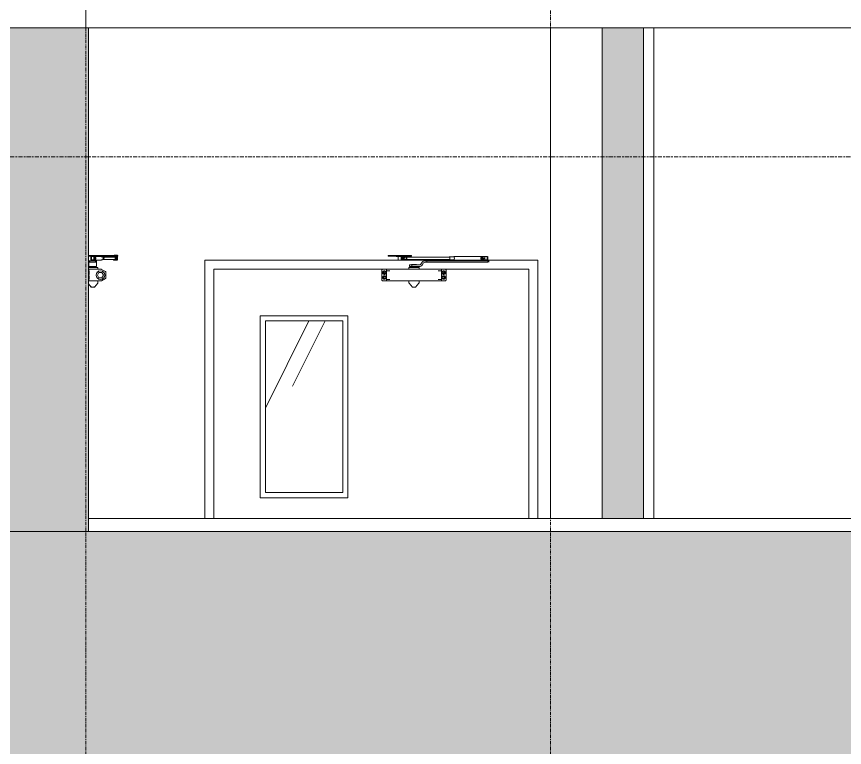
# Model space of a CAD drawing. Header units: millimetres. Extents: x -134153 to 99383, y -5233 to 35400.
# Drawn here: x 77690 to 80897, y 29913 to 32744 of the extents above; entities that cross this region are included whole.
import ezdxf

# ---------------------------------------------------------------- set-up
doc = ezdxf.new("R2010")
doc.units = ezdxf.units.MM
doc.linetypes.add('Centre', pattern=[31.75, 6.35, -4.7625, 15.875, -4.7625])
doc.linetypes.add('Grid Line', pattern=[22.225, 12.7, -3.175, 3.175, -3.175])
for name, color, linetype, lineweight in [('0-2', 250, 'Continuous', 5), ('A-DOOR', 31, 'Continuous', 9), ('A-DOOR-FRAM', 31, 'Continuous', 9), ('A-FLOR-LEVL-2', 51, 'Centre', 9), ('A-WALL', 113, 'Continuous', 9), ('A-WALL-PATT-2', 111, 'Continuous', 5), ('I-WALL', 2, 'Continuous', 9), ('S-BEAM-1', 7, 'Continuous', 9), ('S-COLS', 52, 'Continuous', 9), ('S-COLS-1', 7, 'Continuous', 9), ('S-GRID-1', 1, 'Grid Line', 9)]:
    doc.layers.add(name, color=color, linetype=linetype, lineweight=lineweight)

# ---------------------------------------------------------------- blocks, each defined once
blk = doc.blocks.new('NCV_TKTC_KET CAU_rvt-2-TKCS_MẶT ĐỨNG HƯỚNG NAM')
at = {"layer": 'S-BEAM-1'}
blk.add_line((116462.6, 32700), (121492.5, 32700), dxfattribs=at)
at = {"layer": 'S-COLS-1'}
for p, q in [((116452.6, 32700), (116452.6, 33200)), ((118652.6, 30800), (118652.6, 32700))]:
    blk.add_line(p, q, dxfattribs=at)
blk = doc.blocks.new('FD_02 - FD_03 - FD_02-KY THUAT-1000x2200mm-2150404-TKCS_MẶT ĐỨNG HƯỚNG NAM')
at = {"layer": 'A-DOOR'}
for p, q in [((116462.6, 31818.5), (116487.9, 31818.5)), ((116462.6, 31815.5), (116487.9, 31815.5)), ((116471, 31814), (116471, 31801)), ((116473.1, 31814.5), (116471.1, 31814.5)), ((116471.1, 31814.5), (116473.1, 31814.5)), ((116472.3, 31814), (116486.6, 31814)), ((116539.1, 31814.5), (116473.1, 31814.5)), ((116473.5, 31814), (116473.5, 31798)), ((116474.7, 31814), (116474.7, 31798)), ((116483.3, 31798), (116483.3, 31814)), ((116512.2, 31814.5), (116484.1, 31814.5)), ((116484.5, 31798), (116484.5, 31814)), ((116486.5, 31814), (116487.8, 31814)), ((116487.8, 31814), (116486.5, 31814)), ((116486.5, 31814), (116487.4, 31814)), ((116487, 31801), (116487, 31814)), ((116487.4, 31801.4), (116487.4, 31813.6)), ((116487.4, 31801.4), (116487.4, 31813.6)), ((116487.9, 31818.5), (116489.1, 31818.5)), ((116487.9, 31815.5), (116489.1, 31815.5)), ((116488.6, 31818.5), (116488, 31818.5)), ((116488, 31818.5), (116488.6, 31818.5)), ((116488.6, 31815.5), (116488, 31815.5)), ((116488, 31815.5), (116488.6, 31815.5)), ((116489.1, 31818.5), (116514.7, 31818.5)), ((116489.1, 31815.5), (116514.7, 31815.5)), ((116516.9, 31813.5), (116512.2, 31813.5)), ((116514.7, 31818.5), (116515.7, 31818.5)), ((116514.7, 31815.5), (116515.7, 31815.5)), ((116515.7, 31818.5), (116566.3, 31818.5)), ((116515.7, 31815.5), (116566.3, 31815.5)), ((116566.9, 31812.5), (116516.9, 31812.5)), ((116539.1, 31814.5), (116541.1, 31814.5)), ((116541.1, 31814.5), (116539.1, 31814.5)), ((116562.9, 31814.5), (116560.9, 31814.5)), ((116561.9, 31814.5), (116561.9, 31811.4)), ((116563.5, 31814.5), (116561.9, 31814.5)), ((116561.9, 31814.5), (116562.5, 31814.5)), ((116562.4, 31820.3), (116562.4, 31818.5)), ((116562.4, 31820.3), (116574.4, 31820.3)), ((116574.4, 31820.3), (116562.4, 31820.3)), ((116562.5, 31814.5), (116562.5, 31811.5)), ((116562.9, 31814.5), (116564, 31814.5)), ((116563.4, 31815.5), (116563.4, 31814.5)), ((116563.6, 31814.5), (116563.4, 31814.5)), ((116563.4, 31814.5), (116563.5, 31814.5)), ((116564, 31814.5), (116566.7, 31814.5)), ((116564, 31811.5), (116564, 31814.5)), ((116565.1, 31811.5), (116566.9, 31811.5)), ((116568.4, 31818.5), (116565.9, 31818.5)), ((116565.9, 31818.5), (116568.4, 31818.5)), ((116568.4, 31815.5), (116565.9, 31815.5)), ((116565.9, 31815.5), (116568.4, 31815.5)), ((116565.9, 31815.5), (116568.4, 31815.5)), ((116568.4, 31815.5), (116565.9, 31815.5)), ((116566.3, 31818.5), (116567.9, 31818.5)), ((116567.9, 31818.5), (116566.3, 31818.5)), ((116566.3, 31815.5), (116567.9, 31815.5)), ((116567.9, 31815.5), (116566.3, 31815.5)), ((116566.7, 31814.5), (116569.8, 31814.5)), ((116566.8, 31818.5), (116568.4, 31818.5)), ((116568.4, 31818.5), (116566.8, 31818.5)), ((116566.9, 31811.5), (116567.3, 31811.5)), ((116567.3, 31811.5), (116569, 31811.5)), ((116567.9, 31818.5), (116575.6, 31818.5)), ((116567.9, 31815.5), (116575.6, 31815.5)), ((116570.7, 31814.5), (116568.7, 31814.5)), ((116569, 31803.5), (116569, 31811.5)), ((116571.4, 31814.5), (116569.4, 31814.5)), ((116569.7, 31814.5), (116571.9, 31814.5)), ((116569.8, 31814.5), (116569.8, 31800.5)), ((116571.6, 31814.5), (116570.1, 31814.5)), ((116570.7, 31814.5), (116572.2, 31814.5)), ((116572.2, 31814.5), (116573.9, 31814.5)), ((116572.2, 31800.5), (116572.2, 31814.5)), ((116573.4, 31814.5), (116573.4, 31815.5)), ((116574.4, 31818.5), (116574.4, 31820.3)), ((116574.9, 31800.5), (116574.9, 31814.5)), ((116575.6, 31818.5), (116575.6, 31818.5)), ((116575.6, 31815.5), (116575.6, 31815.5)), ((116576, 31815.5), (116576, 31818.5)), ((116464.1, 31792), (116464.1, 31798)), ((116464.1, 31798), (116468.2, 31798)), ((116468.2, 31792), (116464.1, 31792)), ((116464.1, 31781.1), (116464.1, 31789.4)), ((116468.2, 31798), (116489.9, 31798)), ((116468.2, 31792), (116468.2, 31798)), ((116489.9, 31792), (116468.2, 31792)), ((116486.6, 31801), (116472.3, 31801)), ((116484.1, 31800.5), (116512.2, 31800.5)), ((116486.5, 31801), (116487.8, 31801)), ((116487.8, 31801), (116486.5, 31801)), ((116487.4, 31801), (116486.5, 31801)), ((116489.9, 31798), (116494.1, 31798)), ((116489.9, 31792), (116489.9, 31798)), ((116494.1, 31792), (116489.9, 31792)), ((116494.1, 31798), (116494.1, 31792)), ((116494.1, 31789.4), (116494.1, 31781.1)), ((116512.2, 31801.5), (116516.9, 31801.5)), ((116516.9, 31802.5), (116566.9, 31802.5)), ((116560.9, 31800.5), (116562.9, 31800.5)), ((116561.9, 31803.6), (116561.9, 31800.5)), ((116562.5, 31803.5), (116562.5, 31800.5)), ((116562.5, 31800.5), (116563, 31800.5)), ((116564, 31800.5), (116562.9, 31800.5)), ((116564, 31800.5), (116564, 31803.5)), ((116566.7, 31800.5), (116564, 31800.5)), ((116566.9, 31803.5), (116565.1, 31803.5)), ((116565.3, 31800.5), (116566.9, 31800.5)), ((116569.8, 31800.5), (116566.7, 31800.5)), ((116567.2, 31803.5), (116566.9, 31803.5)), ((116569, 31803.5), (116567.2, 31803.5)), ((116568.7, 31800.5), (116570.7, 31800.5)), ((116570.1, 31800.5), (116571.4, 31800.5)), ((116572.2, 31800.5), (116570.7, 31800.5)), ((116573.6, 31800.5), (116572.2, 31800.5)), ((116462.6, 31772), (116474.5, 31772)), ((116465.7, 31765), (116462.6, 31765)), ((116463.9, 31723), (116463.9, 31762)), ((116464.1, 31776), (116494.1, 31776)), ((116464.1, 31776), (116469.5, 31776)), ((116464.2, 31765), (116465.2, 31765)), ((116465.2, 31765), (116468.2, 31765)), ((116468.2, 31765), (116512.4, 31765)), ((116469.5, 31776), (116476.9, 31776)), ((116469.5, 31774), (116469.5, 31776)), ((116473.2, 31774), (116469.5, 31774)), ((116470.6, 31774), (116470.6, 31772)), ((116471.8, 31774), (116470.6, 31774)), ((116470.6, 31774), (116470.9, 31774)), ((116470.9, 31774), (116471.8, 31774)), ((116477.2, 31774), (116473.2, 31774)), ((116473.2, 31774), (116477.2, 31774)), ((116476.9, 31774), (116473.2, 31774)), ((116474.5, 31772), (116499.1, 31772)), ((116476.9, 31776), (116486.9, 31776)), ((116476.9, 31776), (116476.9, 31774)), ((116481.9, 31774), (116476.9, 31774)), ((116481.9, 31774), (116477.2, 31774)), ((116477.2, 31774), (116481.9, 31774)), ((116481.9, 31774), (116485.9, 31774)), ((116488.3, 31774), (116481.9, 31774)), ((116486.9, 31774), (116481.9, 31774)), ((116485.9, 31774), (116488.6, 31774)), ((116486.6, 31776), (116494.1, 31776)), ((116486.9, 31776), (116489.6, 31776)), ((116486.9, 31774), (116486.9, 31776)), ((116488.3, 31774), (116486.9, 31774)), ((116488.6, 31774), (116488.3, 31774)), ((116489.6, 31774), (116488.3, 31774)), ((116488.6, 31772), (116488.6, 31774)), ((116489.6, 31774), (116489.6, 31776)), ((116494.1, 31776), (116494.1, 31776)), ((116499.1, 31772), (116496.5, 31772)), ((116497.4, 31742.5), (116503.1, 31752.5)), ((116499.1, 31765), (116499.1, 31772)), ((116503.1, 31752.5), (116514.7, 31752.5)), ((116513.4, 31764.7), (116528.9, 31756.1)), ((116514.7, 31752.5), (116520.5, 31742.5)), ((116529.9, 31754.3), (116529.9, 31730.7)), ((116462.7, 31720), (116465.8, 31720)), ((116465.2, 31720), (116464.2, 31720)), ((116468.2, 31720), (116465.2, 31720)), ((116512.4, 31720), (116468.2, 31720)), ((116503.1, 31732.5), (116497.4, 31742.5)), ((116499.1, 31712.4), (116499.1, 31720)), ((116514.7, 31732.5), (116503.1, 31732.5)), ((116528.9, 31728.9), (116513.4, 31720.3)), ((116520.5, 31742.5), (116514.7, 31732.5)), ((116462.6, 31709), (116473.3, 31696.3)), ((116475.9, 31697), (116474, 31697)), ((116474, 31697), (116475.9, 31697)), ((116476.1, 31696), (116483.1, 31696)), ((116483.1, 31696), (116476.1, 31696)), ((116485.1, 31697), (116483.2, 31697)), ((116483.2, 31697), (116485.1, 31697)), ((116485.8, 31696.3), (116498.8, 31711.7))]:
    blk.add_line(p, q, dxfattribs=at)
at = {"layer": 'A-DOOR', "flags": 128}
for points in [[(116566.2, 31807.5), (116566.2, 31808.3), (116566.1, 31809), (116565.9, 31809.7), (116565.7, 31810.4), (116565.4, 31811), (116565.1, 31811.5)], [(116565.1, 31803.5), (116565.4, 31804), (116565.7, 31804.6), (116565.9, 31805.3), (116566.1, 31806), (116566.2, 31806.7), (116566.2, 31807.5)], [(116464.2, 31765), (116464.1, 31764.9), (116464.1, 31764.7), (116464, 31764.3), (116464, 31763.9), (116463.9, 31763.3), (116463.9, 31762.7), (116463.9, 31762)], [(116463.9, 31762), (116463.9, 31762.7), (116463.9, 31763.3), (116464, 31763.9), (116464, 31764.3), (116464.1, 31764.7), (116464.1, 31764.9)], [(116463.9, 31723), (116463.9, 31722.3), (116463.9, 31721.7), (116464, 31721.1), (116464, 31720.7), (116464.1, 31720.3), (116464.1, 31720.1), (116464.2, 31720)], [(116464.1, 31720.1), (116464.1, 31720.3), (116464, 31720.7), (116464, 31721.1), (116463.9, 31721.7), (116463.9, 31722.3), (116463.9, 31723)], [(116474, 31696), (116474, 31696), (116473.9, 31696), (116473.9, 31696), (116473.8, 31696), (116473.8, 31696), (116473.8, 31696), (116473.7, 31696), (116473.7, 31696), (116473.7, 31696.1), (116473.6, 31696.1), (116473.6, 31696.1), (116473.6, 31696.1), (116473.5, 31696.1), (116473.5, 31696.1), (116473.5, 31696.2), (116473.4, 31696.2), (116473.4, 31696.2), (116473.4, 31696.2), (116473.4, 31696.3), (116473.3, 31696.3), (116473.3, 31696.3), (116473.3, 31696.3)], [(116474, 31696), (116474, 31696), (116474, 31696), (116474, 31696), (116474.1, 31696), (116474.1, 31696), (116474.1, 31696), (116474.2, 31696), (116474.3, 31696), (116474.3, 31696), (116474.4, 31696), (116474.5, 31696), (116474.6, 31696), (116474.7, 31696), (116474.8, 31696), (116475, 31696), (116475.1, 31696), (116475.2, 31696), (116475.4, 31696), (116475.5, 31696), (116475.7, 31696), (116475.8, 31696), (116476, 31696), (116476.2, 31696), (116476.4, 31696), (116476.6, 31696), (116476.7, 31696), (116476.9, 31696), (116477.1, 31696), (116477.3, 31696), (116477.5, 31696), (116477.8, 31696), (116478, 31696), (116478.2, 31696), (116478.4, 31696), (116478.6, 31696), (116478.8, 31696), (116479.1, 31696), (116479.3, 31696), (116479.5, 31696), (116479.7, 31696), (116479.9, 31696), (116480.2, 31696), (116480.4, 31696), (116480.6, 31696), (116480.8, 31696), (116481, 31696), (116481.3, 31696), (116481.5, 31696), (116481.7, 31696), (116481.9, 31696), (116482.1, 31696), (116482.3, 31696), (116482.5, 31696), (116482.7, 31696), (116482.8, 31696), (116483, 31696), (116483.2, 31696), (116483.4, 31696), (116483.5, 31696), (116483.7, 31696), (116483.8, 31696), (116484, 31696), (116484.1, 31696), (116484.2, 31696), (116484.3, 31696), (116484.5, 31696), (116484.6, 31696), (116484.7, 31696), (116484.7, 31696), (116484.8, 31696), (116484.9, 31696), (116484.9, 31696), (116485, 31696), (116485, 31696), (116485.1, 31696), (116485.1, 31696), (116485.1, 31696), (116485.1, 31696)], [(116485.1, 31696), (116485.1, 31696), (116485.1, 31696), (116485.1, 31696), (116485.1, 31696), (116485, 31696), (116485, 31696), (116484.9, 31696), (116484.9, 31696), (116484.8, 31696), (116484.7, 31696), (116484.6, 31696), (116484.5, 31696), (116484.4, 31696), (116484.3, 31696), (116484.2, 31696), (116484, 31696), (116483.9, 31696), (116483.8, 31696), (116483.6, 31696), (116483.4, 31696), (116483.3, 31696), (116483.1, 31696), (116482.9, 31696), (116482.8, 31696), (116482.6, 31696), (116482.4, 31696), (116482.2, 31696), (116482, 31696), (116481.8, 31696), (116481.6, 31696), (116481.4, 31696), (116481.2, 31696), (116480.9, 31696), (116480.7, 31696), (116480.5, 31696), (116480.3, 31696), (116480.1, 31696), (116479.8, 31696), (116479.6, 31696), (116479.4, 31696), (116479.2, 31696), (116479, 31696), (116478.7, 31696), (116478.5, 31696), (116478.3, 31696), (116478.1, 31696), (116477.9, 31696), (116477.7, 31696), (116477.4, 31696), (116477.2, 31696), (116477, 31696), (116476.8, 31696), (116476.7, 31696), (116476.5, 31696), (116476.3, 31696), (116476.1, 31696), (116475.9, 31696), (116475.8, 31696), (116475.6, 31696), (116475.5, 31696), (116475.3, 31696), (116475.2, 31696), (116475, 31696), (116474.9, 31696), (116474.8, 31696), (116474.7, 31696), (116474.6, 31696), (116474.5, 31696), (116474.4, 31696), (116474.3, 31696), (116474.2, 31696), (116474.2, 31696), (116474.1, 31696), (116474.1, 31696), (116474, 31696), (116474, 31696), (116474, 31696), (116474, 31696)], [(116485.8, 31696.3), (116485.8, 31696.3), (116485.8, 31696.3), (116485.8, 31696.2), (116485.7, 31696.2), (116485.7, 31696.2), (116485.7, 31696.2), (116485.6, 31696.2), (116485.6, 31696.1), (116485.6, 31696.1), (116485.6, 31696.1), (116485.5, 31696.1), (116485.5, 31696.1), (116485.5, 31696.1), (116485.4, 31696), (116485.4, 31696), (116485.3, 31696), (116485.3, 31696), (116485.3, 31696), (116485.2, 31696), (116485.2, 31696), (116485.2, 31696), (116485.1, 31696)], [(116499.1, 31712.4), (116499.1, 31712.4), (116499.1, 31712.3), (116499.1, 31712.3), (116499, 31712.2), (116499, 31712.2), (116499, 31712.1), (116499, 31712.1), (116499, 31712.1), (116499, 31712), (116499, 31712), (116499, 31711.9), (116498.9, 31711.9), (116498.9, 31711.9), (116498.9, 31711.8), (116498.9, 31711.8), (116498.8, 31711.7), (116498.8, 31711.7), (116498.8, 31711.7)]]:
    blk.add_lwpolyline(points, dxfattribs=at)
at = {"layer": 'A-DOOR'}
for centre, radius, start, end in [((116508.9, 31742.5), 17, 0, 180), ((116508.9, 31742.5), 16.5, 0, 180), ((116508.9, 31742.5), 17, 105, 120), ((116512.4, 31763), 2, 60.8025, 90), ((116527.9, 31754.3), 2, 0, 60.8025), ((116508.9, 31742.5), 17, 180, 0), ((116508.9, 31742.5), 16.5, 180, 0), ((116508.9, 31742.5), 17, 240, 255), ((116512.4, 31722), 2, 270, 299.1975), ((116527.9, 31730.7), 2, 299.1975, 0)]:
    blk.add_arc(centre, radius, start, end, dxfattribs=at)
for centre, major_axis, ratio, start_param, end_param in [((116484.1, 31807.5), (0, 7), 0.965835, 5.921341, 6.536775), ((116485.3, 31807.5), (0, 6.79), 0.259156, 4.712389, 5.736177), ((116487.3, 31807.5), (0, 6.79), 0.259156, 4.712389, 5.992125), ((116512.2, 31807.5), (0, 7), 0.965835, 4.712389, 6.544985), ((116516.9, 31807.5), (0, 6), 0.965835, 4.712389, 6.283185), ((116516.9, 31807.5), (0, 5), 0.965835, 4.712389, 6.021386), ((116560.9, 31807.5), (0, 7), 0.259156, 0, 1.047198), ((116562.9, 31807.5), (0, 7), 0.259156, 0, 1.047198), ((116568.7, 31807.5), (0, 7), 0.259156, 0, 1.308997), ((116570.7, 31807.5), (0, 7), 0.259156, 0, 1.570796), ((116566, 31807.5), (0, 5), 0.965835, 4.942493, 5.632805), ((116566.9, 31807.5), (0, 5), 0.965835, 5.235988, 5.759587), ((116464.1, 31786), (0, 6), 0.000349, 5.323254, 6.283185), ((116464.1, 31788), (0, 12), 0.000349, 2.181662, 3.141593), ((116484.1, 31807.5), (0, 7), 0.965835, 3.141593, 3.503437), ((116485.3, 31807.5), (0, 6.79), 0.259156, 3.688601, 4.712389), ((116487.4, 31807.5), (0, 2.5), 0.259156, 4.712389, 7.853982), ((116487.4, 31807.5), (0, 2.5), 0.259156, 1.570796, 4.712389), ((116487.3, 31807.5), (0, 6.79), 0.259156, 3.432653, 4.712389), ((116494.1, 31786), (0, 6), 0.000349, 5.323254, 6.283185), ((116494.1, 31788), (0, 12), 0.000349, 2.181662, 3.141593), ((116512.2, 31807.5), (0, 7), 0.965835, 2.879793, 4.712389), ((116516.9, 31807.5), (0, 6), 0.965835, 3.141593, 4.712389), ((116516.9, 31807.5), (0, 5), 0.965835, 3.403392, 4.712389), ((116560.9, 31807.5), (0, 7), 0.259156, 2.094395, 3.141593), ((116562.9, 31807.5), (0, 7), 0.259156, 2.094395, 3.141593), ((116566.9, 31807.5), (0, 5), 0.965835, 2.879793, 3.141593), ((116568.7, 31807.5), (0, 7), 0.259156, 1.832596, 3.141593), ((116568.2, 31807.5), (0, 2.5), 0.259156, 4.712389, 7.853982), ((116568.2, 31807.5), (0, 2.5), 0.259156, 4.712389, 7.853982), ((116568.2, 31807.5), (0, 2.5), 0.259156, 1.570796, 4.712389), ((116568.2, 31807.5), (0, 2.5), 0.259156, 1.570796, 4.712389), ((116570.7, 31807.5), (0, 7), 0.259156, 1.570796, 3.141593), ((116566, 31807.5), (0, 5), 0.965835, 3.791973, 4.482285), ((116566.9, 31807.5), (0, 5), 0.965835, 3.665191, 4.18879), ((116570.1, 31807.5), (0, 2.5), 0.259156, 4.712389, 7.853982), ((116570.1, 31807.5), (0, 2.5), 0.259156, 1.570796, 4.712389)]:
    blk.add_ellipse(centre, major_axis=major_axis, ratio=ratio, start_param=start_param, end_param=end_param, dxfattribs=at)
for points, knots in [([(116487.4, 31813.6), (116487.7, 31813.5), (116488.1, 31813.2), (116488.6, 31812.8), (116489, 31812.5), (116489.3, 31812.3), (116489.5, 31812), (116489.7, 31811.8), (116489.8, 31811.7), (116489.9, 31811.5), (116490.1, 31811.3), (116490.3, 31811.1), (116490.4, 31810.8), (116490.6, 31810.6), (116490.7, 31810.4), (116490.8, 31810.3), (116490.9, 31810), (116491, 31809.8), (116491.1, 31809.4), (116491.2, 31809), (116491.3, 31808.7), (116491.4, 31808.2), (116491.4, 31807.8), (116491.5, 31807.5)], [0, 0, 0, 0, 0.1, 0.2, 0.25, 0.3, 0.35, 0.375, 0.4, 0.425, 0.45, 0.5, 0.55, 0.575, 0.6, 0.625, 0.65, 0.7, 0.75, 0.8, 0.85, 0.9, 1, 1, 1, 1]), ([(116491.5, 31807.5), (116491.4, 31807.2), (116491.4, 31806.8), (116491.3, 31806.3), (116491.2, 31806), (116491.1, 31805.6), (116491, 31805.2), (116490.9, 31805), (116490.8, 31804.7), (116490.7, 31804.6), (116490.6, 31804.4), (116490.4, 31804.2), (116490.3, 31803.9), (116490.1, 31803.7), (116489.9, 31803.5), (116489.8, 31803.3), (116489.7, 31803.2), (116489.5, 31803), (116489.3, 31802.7), (116489, 31802.5), (116488.6, 31802.2), (116488.1, 31801.8), (116487.7, 31801.5), (116487.4, 31801.4)], [0, 0, 0, 0, 0.1, 0.15, 0.2, 0.25, 0.3, 0.35, 0.375, 0.4, 0.425, 0.45, 0.5, 0.55, 0.575, 0.6, 0.625, 0.65, 0.7, 0.75, 0.8, 0.9, 1, 1, 1, 1]), ([(116464.1, 31752), (116464.1, 31753.2), (116464.2, 31755), (116464.3, 31756.9), (116464.4, 31757.9), (116464.6, 31758.5), (116464.7, 31758.7), (116464.9, 31758.4), (116465, 31757.6), (116465.2, 31756.4), (116465.2, 31755.4), (116465.2, 31754.9)], [0, 0, 0, 0, 0.2, 0.3, 0.4, 0.5, 0.6, 0.7, 0.8, 0.9, 1, 1, 1, 1]), ([(116465.2, 31754.9), (116465.2, 31756), (116465.1, 31757.3), (116464.9, 31758.4), (116464.7, 31758.7), (116464.6, 31758.5), (116464.4, 31757.9), (116464.3, 31756.9), (116464.2, 31755.5), (116464.2, 31753.8), (116464.1, 31752.6), (116464.1, 31752)], [0, 0, 0, 0, 0.2, 0.3, 0.4, 0.5, 0.6, 0.7, 0.8, 0.9, 1, 1, 1, 1]), ([(116465.2, 31749.1), (116465.2, 31748), (116465.1, 31746.7), (116464.9, 31745.6), (116464.7, 31745.3), (116464.6, 31745.5), (116464.4, 31746.1), (116464.3, 31747.1), (116464.2, 31748.5), (116464.2, 31750.2), (116464.1, 31751.4), (116464.1, 31752)], [0, 0, 0, 0, 0.2, 0.3, 0.4, 0.5, 0.6, 0.7, 0.8, 0.9, 1, 1, 1, 1]), ([(116464.1, 31752), (116464.1, 31750.8), (116464.2, 31749), (116464.3, 31747.1), (116464.4, 31746.1), (116464.6, 31745.5), (116464.7, 31745.3), (116464.9, 31745.6), (116465, 31746.4), (116465.2, 31747.6), (116465.2, 31748.6), (116465.2, 31749.1)], [0, 0, 0, 0, 0.2, 0.3, 0.4, 0.5, 0.6, 0.7, 0.8, 0.9, 1, 1, 1, 1]), ([(116464.1, 31733), (116464.1, 31734.2), (116464.2, 31736), (116464.3, 31737.9), (116464.4, 31738.9), (116464.6, 31739.5), (116464.7, 31739.7), (116464.9, 31739.4), (116465, 31738.6), (116465.2, 31737.4), (116465.2, 31736.4), (116465.2, 31735.9)], [0, 0, 0, 0, 0.2, 0.3, 0.4, 0.5, 0.6, 0.7, 0.8, 0.9, 1, 1, 1, 1]), ([(116465.2, 31735.9), (116465.2, 31737), (116465.1, 31738.3), (116464.9, 31739.4), (116464.7, 31739.7), (116464.6, 31739.5), (116464.4, 31738.9), (116464.3, 31737.9), (116464.2, 31736.5), (116464.2, 31734.8), (116464.1, 31733.6), (116464.1, 31733)], [0, 0, 0, 0, 0.2, 0.3, 0.4, 0.5, 0.6, 0.7, 0.8, 0.9, 1, 1, 1, 1]), ([(116465.2, 31730.1), (116465.2, 31729), (116465.1, 31727.7), (116464.9, 31726.6), (116464.7, 31726.3), (116464.6, 31726.5), (116464.4, 31727.1), (116464.3, 31728.1), (116464.2, 31729.5), (116464.2, 31731.2), (116464.1, 31732.4), (116464.1, 31733)], [0, 0, 0, 0, 0.2, 0.3, 0.4, 0.5, 0.6, 0.7, 0.8, 0.9, 1, 1, 1, 1]), ([(116464.1, 31733), (116464.1, 31731.8), (116464.2, 31730), (116464.3, 31728.1), (116464.4, 31727.1), (116464.6, 31726.5), (116464.7, 31726.3), (116464.9, 31726.6), (116465, 31727.4), (116465.2, 31728.6), (116465.2, 31729.6), (116465.2, 31730.1)], [0, 0, 0, 0, 0.2, 0.3, 0.4, 0.5, 0.6, 0.7, 0.8, 0.9, 1, 1, 1, 1])]:
    blk.add_open_spline(points, degree=3, knots=knots, dxfattribs=at)
for points in [[(116465.2, 31754.9), (116465.3, 31754.4), (116465.3, 31753.5), (116465.4, 31752.5), (116465.4, 31752)], [(116465.3, 31753.5), (116465.3, 31754), (116465.3, 31754.4), (116465.2, 31754.9)], [(116465.4, 31752), (116465.4, 31751.5), (116465.3, 31750.5), (116465.3, 31749.6), (116465.2, 31749.1)], [(116465.2, 31749.1), (116465.3, 31749.6), (116465.3, 31750), (116465.3, 31750.5)], [(116465.2, 31735.9), (116465.3, 31735.4), (116465.3, 31734.5), (116465.4, 31733.5), (116465.4, 31733)], [(116465.3, 31734.5), (116465.3, 31735), (116465.3, 31735.4), (116465.2, 31735.9)], [(116465.4, 31733), (116465.4, 31732.5), (116465.3, 31731.5), (116465.3, 31730.6), (116465.2, 31730.1)], [(116465.2, 31730.1), (116465.3, 31730.6), (116465.3, 31731), (116465.3, 31731.5)]]:
    blk.add_open_spline(points, degree=3, dxfattribs=at)
blk = doc.blocks.new('FD_01 - FD_01-1200x2200mm-V374-TKCS_MẶT ĐỨNG HƯỚNG NAM')
at = {"layer": 'A-DOOR'}
h = blk.add_hatch(dxfattribs=at)
h.set_pattern_fill('FP_30', color=256, style=0, pattern_type=2)
h.set_pattern_definition([(63.435, (84482.24, 111.3), (-0.002, 1625.6), [567.96, -3066.99]), (63.435, (82856.64, 111.3), (-0.002, 1625.6), [567.96, -3066.99]), (63.435, (85260.4, 425.35), (-0.002, 1625.6), [567.96, -3066.99]), (63.435, (83634.8, 425.35), (-0.002, 1625.6), [567.96, -3066.99]), (63.435, (85142.64, 314.5), (-0.002, 1625.6), [567.96, -3066.99]), (63.435, (83517.04, 314.5), (-0.002, 1625.6), [567.96, -3066.99]), (63.435, (85022.6, 949.4), (-0.002, 1625.6), [276.055, -3358.896]), (63.435, (83397, 949.4), (-0.002, 1625.6), [276.055, -3358.896]), (63.435, (84944.06, 851.15), (-0.002, 1625.6), [567.96, -3066.99]), (63.435, (83318.46, 851.15), (-0.002, 1625.6), [567.96, -3066.99]), (63.435, (84957.9, 921.7), (-0.002, 1625.6), [567.96, -3066.99]), (63.435, (83332.3, 921.7), (-0.002, 1625.6), [567.96, -3066.99]), (63.435, (84302.1, 612.2), (-0.002, 1625.6), [567.96, -3066.99]), (63.435, (82676.5, 612.2), (-0.002, 1625.6), [567.96, -3066.99]), (63.435, (84315.9, 695.35), (-0.002, 1625.6), [567.96, -3066.99]), (63.435, (82690.3, 695.35), (-0.002, 1625.6), [567.96, -3066.99]), (63.435, (84319.65, 755.3), (-0.002, 1625.6), [567.96, -3066.99]), (63.435, (82694.05, 755.3), (-0.002, 1625.6), [567.96, -3066.99])])
h.paths.add_polyline_path([(117147.6, 30900), (117447.6, 30900), (117447.6, 31565), (117147.6, 31565), (117147.6, 31200)])
for p, q in [((117623.7, 31818.5), (117624.2, 31818.5)), ((117623.7, 31818.5), (117623.7, 31815.5)), ((117623.7, 31815.5), (117624.2, 31815.5)), ((117624.2, 31818.5), (117643.4, 31818.5)), ((117624.2, 31815.5), (117643.4, 31815.5)), ((117643.4, 31818.5), (117643.7, 31818.5)), ((117643.4, 31815.5), (117643.7, 31815.5)), ((117643.8, 31818.5), (117649, 31818.5)), ((117643.8, 31815.5), (117649, 31815.5)), ((117649, 31818.5), (117650.1, 31818.5)), ((117649, 31815.5), (117650.1, 31815.5)), ((117650.1, 31818.5), (117666.6, 31818.5)), ((117650.1, 31815.5), (117666.6, 31815.5)), ((117655.7, 31814.5), (117653.7, 31814.5)), ((117653.7, 31814.5), (117655.7, 31814.5)), ((117664.1, 31814.5), (117655.7, 31814.5)), ((117662.2, 31814.5), (117662.2, 31800.5)), ((117663.5, 31814.5), (117662.5, 31814.5)), ((117662.5, 31814.5), (117674, 31814.5)), ((117662.7, 31820.3), (117662.7, 31818.5)), ((117663.7, 31815.5), (117663.7, 31814.5)), ((117663.7, 31814.5), (117663.8, 31814.5)), ((117668.7, 31818.5), (117666.2, 31818.5)), ((117666.2, 31818.5), (117668.7, 31818.5)), ((117668.7, 31815.5), (117666.2, 31815.5)), ((117666.2, 31815.5), (117668.7, 31815.5)), ((117668.7, 31815.5), (117666.2, 31815.5)), ((117666.2, 31815.5), (117668.7, 31815.5)), ((117666.6, 31818.5), (117670.9, 31818.5)), ((117666.6, 31818.5), (117670.9, 31818.5)), ((117670.9, 31817.5), (117666.6, 31817.5)), ((117666.6, 31815.5), (117670.9, 31815.5)), ((117666.6, 31815.5), (117670.9, 31815.5)), ((117668.7, 31818.5), (117667.2, 31818.5)), ((117667.2, 31818.5), (117668.7, 31818.5)), ((117668.7, 31820.3), (117668.7, 31820.3)), ((117668.7, 31820.3), (117668.7, 31820.3)), ((117668.7, 31818.5), (117671.2, 31818.5)), ((117671.2, 31818.5), (117668.7, 31818.5)), ((117668.7, 31818.5), (117670.3, 31818.5)), ((117670.3, 31818.5), (117668.7, 31818.5)), ((117668.7, 31815.5), (117671.2, 31815.5)), ((117671.2, 31815.5), (117668.7, 31815.5)), ((117668.7, 31815.5), (117671.2, 31815.5)), ((117671.2, 31815.5), (117668.7, 31815.5)), ((117670.9, 31818.5), (117687.4, 31818.5)), ((117670.9, 31815.5), (117687.4, 31815.5)), ((117673.7, 31814.5), (117673.7, 31815.5)), ((117674, 31814.5), (117679.7, 31814.5)), ((117674, 31814.5), (117674, 31800.5)), ((117860.7, 31812.5), (117674.3, 31812.5)), ((117674.7, 31818.5), (117674.7, 31820.3)), ((117675.2, 31800.5), (117675.2, 31814.5)), ((117681.7, 31814.5), (117679.7, 31814.5)), ((117680, 31811.5), (117684.7, 31811.5)), ((117683.1, 31811.5), (117680, 31811.5)), ((117683.7, 31814.5), (117681.7, 31814.5)), ((117681.7, 31814.5), (117683.7, 31814.5)), ((117684.3, 31811.5), (117683.1, 31811.5)), ((117684.7, 31811.5), (117685.9, 31811.5)), ((117685.9, 31811.5), (117692.8, 31811.5)), ((117687.4, 31818.5), (117688.5, 31818.5)), ((117687.4, 31815.5), (117688.5, 31815.5)), ((117688.5, 31818.5), (117693.7, 31818.5)), ((117688.5, 31815.5), (117693.7, 31815.5)), ((117692.8, 31803.5), (117692.8, 31811.5)), ((117693.8, 31818.5), (117694.1, 31818.5)), ((117693.8, 31815.5), (117694.1, 31815.5)), ((117694.1, 31818.5), (117713.3, 31818.5)), ((117694.1, 31815.5), (117713.3, 31815.5)), ((117713.3, 31818.5), (117713.7, 31818.5)), ((117713.3, 31815.5), (117713.7, 31815.5)), ((117713.7, 31815.5), (117713.7, 31818.5)), ((117878.1, 31813.5), (117860.7, 31813.5)), ((117982.8, 31814.5), (117878.1, 31814.5)), ((117983.6, 31814), (117990.5, 31814)), ((117983.6, 31814), (117983.6, 31801)), ((117983.6, 31801.4), (117983.6, 31813.6)), ((117983.6, 31813.6), (117983.6, 31801.4)), ((117989.9, 31814), (117990.5, 31814)), ((117990.5, 31814), (117997.6, 31814)), ((117997.6, 31814), (118008.2, 31814)), ((117997.6, 31814), (117997.6, 31801)), ((118007.2, 31798), (118007.2, 31814)), ((118009.7, 31801), (118009.7, 31814)), ((117662.2, 31800.5), (117663.9, 31800.5)), ((117662.5, 31800.5), (117662.2, 31800.5)), ((117674, 31800.5), (117662.5, 31800.5)), ((117673.5, 31807.4), (117673.5, 31800.5)), ((117673.5, 31800.5), (117674.2, 31800.5)), ((117679.7, 31800.5), (117674, 31800.5)), ((117674.3, 31802.5), (117860.7, 31802.5)), ((117678.3, 31810.8), (117678.3, 31808.9)), ((117678.3, 31806), (117678.3, 31804.2)), ((117680, 31803.5), (117683.1, 31803.5)), ((117684.7, 31803.5), (117680, 31803.5)), ((117683.1, 31803.5), (117684.3, 31803.5)), ((117685.9, 31803.5), (117684.7, 31803.5)), ((117692.8, 31803.5), (117685.9, 31803.5)), ((117705.9, 31782), (117705.9, 31776)), ((117708.1, 31782), (117705.9, 31782)), ((117705.9, 31782), (117714.4, 31782)), ((117713.3, 31784), (117720.7, 31784)), ((117713.3, 31784), (117713.3, 31782)), ((117744.8, 31782), (117714.4, 31782)), ((117714.4, 31782), (117714.4, 31776)), ((117720.7, 31784), (117730.7, 31784)), ((117720.7, 31784), (117720.7, 31782)), ((117730.7, 31784), (117733.4, 31784)), ((117730.7, 31784), (117730.7, 31782)), ((117733.4, 31782), (117733.4, 31784)), ((117755.5, 31792.9), (117749.7, 31784.6)), ((117754.6, 31781.1), (117760.4, 31789.4)), ((117765.3, 31798), (117765.3, 31798)), ((117773.7, 31798), (117765.3, 31798)), ((117765.3, 31792), (117773.7, 31792)), ((117773.7, 31792), (117773.7, 31798)), ((117773.7, 31798), (118009.2, 31798)), ((118009.2, 31792), (117773.7, 31792)), ((117860.7, 31801.5), (117878.1, 31801.5)), ((117878.1, 31800.5), (117982.8, 31800.5)), ((117990.5, 31801), (117983.6, 31801)), ((117990.5, 31801), (117989.9, 31801)), ((117997.6, 31801), (117990.5, 31801)), ((117996.2, 31801), (117996.2, 31798)), ((117997.4, 31801.2), (117997.4, 31798)), ((118008.2, 31801), (117997.6, 31801)), ((118006, 31798), (118006, 31801)), ((118009.2, 31798), (118009.2, 31798)), ((118009.2, 31798), (118009.2, 31792)), ((118009.2, 31792), (118009.2, 31792)), ((118013.7, 31792), (118013.7, 31798)), ((117602.4, 31765), (116947.6, 31765)), ((116947.6, 31765), (116947.6, 30800)), ((117599.4, 31723), (117599.4, 31762)), ((117602.4, 31765), (117614.6, 31765)), ((117706.4, 31765), (117614.6, 31765)), ((117614.6, 31765), (117616.6, 31765)), ((117617, 31765), (117617.4, 31765)), ((117829.4, 31765), (117617.4, 31765)), ((117617.4, 31765), (117617.4, 31764.7)), ((117617.4, 31764.7), (117617.4, 31756.1)), ((117629.4, 31759), (117617.4, 31759)), ((117617.4, 31756.1), (117617.4, 31754.3)), ((117617.4, 31754.3), (117617.4, 31730.7)), ((117703.8, 31772), (117703.8, 31765)), ((117706.4, 31772), (117703.8, 31772)), ((117703.8, 31772), (117704.5, 31772)), ((117704.5, 31765), (117703.8, 31765)), ((117703.8, 31765), (117706.4, 31765)), ((117704.5, 31772), (117742.9, 31772)), ((117742.9, 31765), (117704.5, 31765)), ((117714.4, 31776), (117705.9, 31776)), ((117705.9, 31776), (117708.1, 31776)), ((117713.3, 31776), (117713.3, 31774)), ((117717, 31774), (117713.3, 31774)), ((117714.4, 31776), (117744.8, 31776)), ((117714.4, 31774), (117714.4, 31772)), ((117714.7, 31774), (117714.4, 31774)), ((117714.4, 31774), (117714.7, 31774)), ((117715.6, 31774), (117714.7, 31774)), ((117714.7, 31774), (117715.6, 31774)), ((117725.7, 31774), (117717, 31774)), ((117717, 31774), (117721, 31774)), ((117720.7, 31774), (117717, 31774)), ((117720.7, 31776), (117720.7, 31774)), ((117725.7, 31774), (117720.7, 31774)), ((117721, 31774), (117729.7, 31774)), ((117732.1, 31774), (117725.7, 31774)), ((117730.7, 31774), (117725.7, 31774)), ((117729.7, 31774), (117732.1, 31774)), ((117730.7, 31776), (117730.7, 31774)), ((117732.1, 31774), (117730.7, 31774)), ((117732.1, 31774), (117732.4, 31774)), ((117732.4, 31774), (117732.1, 31774)), ((117733.4, 31774), (117732.1, 31774)), ((117732.4, 31772), (117732.4, 31774)), ((117733.4, 31774), (117733.4, 31776)), ((117742.3, 31772), (117740.3, 31772)), ((117832.1, 31765), (117740.3, 31765)), ((117740.3, 31765), (117742.3, 31765)), ((117742.9, 31772), (117742.3, 31772)), ((117742.3, 31765), (117742.9, 31765)), ((117742.9, 31765), (117742.9, 31772)), ((117829.4, 31759), (117817.4, 31759)), ((117829.4, 31765), (117829.7, 31765)), ((117829.4, 31764.7), (117829.4, 31765)), ((117829.4, 31756.1), (117829.4, 31764.7)), ((117829.4, 31754.3), (117829.4, 31756.1)), ((117829.4, 31730.7), (117829.4, 31754.3)), ((117830.2, 31765), (117832.1, 31765)), ((117832.1, 31765), (117844.4, 31765)), ((118167.6, 31765), (117844.4, 31765)), ((117847.4, 31762), (117847.4, 31723)), ((118167.6, 30800), (118167.6, 31765)), ((117614.6, 31720), (117602.4, 31720)), ((117616.6, 31720), (117614.6, 31720)), ((117617.4, 31720), (117617, 31720)), ((117617.4, 31730.7), (117617.4, 31728.9)), ((117617.4, 31728.9), (117617.4, 31720.3)), ((117617.4, 31726), (117629.4, 31726)), ((117617.4, 31720.3), (117617.4, 31720)), ((117617.4, 31720), (117829.4, 31720)), ((117703.9, 31720), (117703.9, 31712.4)), ((117704.5, 31720), (117723.4, 31720)), ((117723.4, 31720), (117742.2, 31720)), ((117742.9, 31712.4), (117742.9, 31720)), ((117817.4, 31726), (117829.4, 31726)), ((117829.4, 31728.9), (117829.4, 31730.7)), ((117829.4, 31720.3), (117829.4, 31728.9)), ((117829.4, 31720), (117829.4, 31720.3)), ((117829.7, 31720), (117829.4, 31720)), ((117832.1, 31720), (117830.2, 31720)), ((117844.4, 31720), (117832.1, 31720)), ((117704.1, 31711.7), (117717.1, 31696.3)), ((117723.4, 31696), (117723.4, 31696)), ((117723.4, 31696), (117723.4, 31696)), ((117729.6, 31696.3), (117742.6, 31711.7)), ((117127.6, 31585), (117467.6, 31585)), ((117127.6, 31585), (117127.6, 30880)), ((117147.6, 31565), (117147.6, 30900)), ((117447.6, 31565), (117147.6, 31565)), ((117447.6, 30900), (117447.6, 31565)), ((117467.6, 31585), (117467.6, 30880)), ((117147.6, 30900), (117447.6, 30900)), ((117467.6, 30880), (117127.6, 30880))]:
    blk.add_line(p, q, dxfattribs=at)
at = {"layer": 'A-DOOR', "flags": 128}
for points in [[(117692.8, 31811.5), (117693.8, 31811), (117694.6, 31810.4), (117695.2, 31809.7), (117695.7, 31809), (117696, 31808.3), (117696.1, 31807.5)], [(117696.1, 31807.5), (117696, 31806.7), (117695.7, 31806), (117695.2, 31805.3), (117694.6, 31804.6), (117693.8, 31804), (117692.8, 31803.5)], [(117693.5, 31807.5), (117693.4, 31808.3), (117693.2, 31809), (117692.9, 31809.7)], [(117692.9, 31805.3), (117693.2, 31806), (117693.4, 31806.7), (117693.5, 31807.5)], [(117602.4, 31765), (117601.7, 31764.9), (117601.1, 31764.7), (117600.5, 31764.3), (117600, 31763.9), (117599.7, 31763.3), (117599.4, 31762.7), (117599.4, 31762)], [(117847.4, 31762), (117847.3, 31762.7), (117847.1, 31763.3), (117846.7, 31763.9), (117846.2, 31764.3), (117845.7, 31764.7), (117845, 31764.9), (117844.4, 31765)], [(117599.4, 31723), (117599.4, 31722.3), (117599.7, 31721.7), (117600, 31721.1), (117600.5, 31720.7), (117601.1, 31720.3), (117601.7, 31720.1), (117602.4, 31720)], [(117844.4, 31720), (117845, 31720.1), (117845.7, 31720.3), (117846.2, 31720.7), (117846.7, 31721.1), (117847.1, 31721.7), (117847.3, 31722.3), (117847.4, 31723)], [(117704.1, 31711.7), (117704.1, 31711.7), (117704.1, 31711.8), (117704.1, 31711.8), (117704, 31711.8), (117704, 31711.9), (117704, 31711.9), (117704, 31712), (117704, 31712), (117703.9, 31712), (117703.9, 31712.1), (117703.9, 31712.1), (117703.9, 31712.2), (117703.9, 31712.2), (117703.9, 31712.3), (117703.9, 31712.3), (117703.9, 31712.3), (117703.9, 31712.4), (117703.9, 31712.4)], [(117717.8, 31696), (117717.8, 31696), (117717.7, 31696), (117717.7, 31696), (117717.7, 31696), (117717.6, 31696), (117717.6, 31696), (117717.5, 31696), (117717.5, 31696), (117717.5, 31696.1), (117717.4, 31696.1), (117717.4, 31696.1), (117717.4, 31696.1), (117717.3, 31696.1), (117717.3, 31696.1), (117717.3, 31696.2), (117717.3, 31696.2), (117717.2, 31696.2), (117717.2, 31696.2), (117717.2, 31696.3), (117717.1, 31696.3), (117717.1, 31696.3), (117717.1, 31696.3)], [(117723.4, 31696), (117723.2, 31696), (117722.9, 31696), (117722.7, 31696), (117722.5, 31696), (117722.3, 31696), (117722, 31696), (117721.8, 31696), (117721.6, 31696), (117721.4, 31696), (117721.2, 31696), (117721, 31696), (117720.8, 31696), (117720.6, 31696), (117720.4, 31696), (117720.2, 31696), (117720, 31696), (117719.9, 31696), (117719.7, 31696), (117719.5, 31696), (117719.4, 31696), (117719.2, 31696), (117719.1, 31696), (117718.9, 31696), (117718.8, 31696), (117718.7, 31696), (117718.6, 31696), (117718.5, 31696), (117718.4, 31696), (117718.3, 31696), (117718.2, 31696), (117718.1, 31696), (117718, 31696), (117718, 31696), (117717.9, 31696), (117717.9, 31696), (117717.8, 31696), (117717.8, 31696), (117717.8, 31696), (117717.8, 31696)], [(117717.8, 31696), (117717.8, 31696), (117717.8, 31696), (117717.8, 31696), (117717.9, 31696), (117717.9, 31696), (117718, 31696), (117718, 31696), (117718.1, 31696), (117718.2, 31696), (117718.2, 31696), (117718.3, 31696), (117718.4, 31696), (117718.5, 31696), (117718.7, 31696), (117718.8, 31696), (117718.9, 31696), (117719, 31696), (117719.2, 31696), (117719.3, 31696), (117719.5, 31696), (117719.7, 31696), (117719.8, 31696), (117720, 31696), (117720.2, 31696), (117720.4, 31696), (117720.6, 31696), (117720.7, 31696), (117720.9, 31696), (117721.1, 31696), (117721.4, 31696), (117721.6, 31696), (117721.8, 31696), (117722, 31696), (117722.2, 31696), (117722.4, 31696), (117722.6, 31696), (117722.9, 31696), (117723.1, 31696), (117723.3, 31696), (117723.4, 31696)], [(117723.4, 31696), (117723.6, 31696), (117723.8, 31696), (117724, 31696), (117724.3, 31696), (117724.5, 31696), (117724.7, 31696), (117724.9, 31696), (117725.1, 31696), (117725.3, 31696), (117725.5, 31696), (117725.7, 31696), (117725.9, 31696), (117726.1, 31696), (117726.3, 31696), (117726.5, 31696), (117726.7, 31696), (117726.9, 31696), (117727, 31696), (117727.2, 31696), (117727.4, 31696), (117727.5, 31696), (117727.7, 31696), (117727.8, 31696), (117727.9, 31696), (117728.1, 31696), (117728.2, 31696), (117728.3, 31696), (117728.4, 31696), (117728.5, 31696), (117728.6, 31696), (117728.6, 31696), (117728.7, 31696), (117728.8, 31696), (117728.8, 31696), (117728.9, 31696), (117728.9, 31696), (117728.9, 31696), (117728.9, 31696), (117728.9, 31696)], [(117728.9, 31696), (117728.9, 31696), (117728.9, 31696), (117728.9, 31696), (117728.9, 31696), (117728.8, 31696), (117728.8, 31696), (117728.7, 31696), (117728.7, 31696), (117728.6, 31696), (117728.5, 31696), (117728.4, 31696), (117728.3, 31696), (117728.2, 31696), (117728.1, 31696), (117728, 31696), (117727.8, 31696), (117727.7, 31696), (117727.6, 31696), (117727.4, 31696), (117727.3, 31696), (117727.1, 31696), (117726.9, 31696), (117726.8, 31696), (117726.6, 31696), (117726.4, 31696), (117726.2, 31696), (117726, 31696), (117725.8, 31696), (117725.6, 31696), (117725.4, 31696), (117725.2, 31696), (117725, 31696), (117724.8, 31696), (117724.5, 31696), (117724.3, 31696), (117724.1, 31696), (117723.9, 31696), (117723.7, 31696), (117723.4, 31696), (117723.4, 31696)], [(117729.6, 31696.3), (117729.6, 31696.3), (117729.6, 31696.3), (117729.6, 31696.2), (117729.5, 31696.2), (117729.5, 31696.2), (117729.5, 31696.2), (117729.5, 31696.2), (117729.4, 31696.1), (117729.4, 31696.1), (117729.4, 31696.1), (117729.3, 31696.1), (117729.3, 31696.1), (117729.3, 31696.1), (117729.2, 31696), (117729.2, 31696), (117729.2, 31696), (117729.1, 31696), (117729.1, 31696), (117729, 31696), (117729, 31696), (117729, 31696), (117728.9, 31696)], [(117742.9, 31712.4), (117742.9, 31712.4), (117742.9, 31712.3), (117742.9, 31712.3), (117742.9, 31712.2), (117742.9, 31712.2), (117742.8, 31712.1), (117742.8, 31712.1), (117742.8, 31712.1), (117742.8, 31712), (117742.8, 31712), (117742.8, 31711.9), (117742.7, 31711.9), (117742.7, 31711.9), (117742.7, 31711.8), (117742.7, 31711.8), (117742.7, 31711.7), (117742.6, 31711.7), (117742.6, 31711.7)]]:
    blk.add_lwpolyline(points, dxfattribs=at)
at = {"layer": 'A-DOOR'}
for centre, start, end in [((117608.4, 31752), 0, 180), ((117608.4, 31752), 180, 0), ((117838.4, 31752), 0, 180), ((117838.4, 31752), 180, 0), ((117608.4, 31733), 0, 180), ((117608.4, 31733), 180, 0), ((117838.4, 31733), 0, 180), ((117838.4, 31733), 180, 0)]:
    blk.add_arc(centre, 3.5, start, end, dxfattribs=at)
for centre, major_axis, ratio, start_param, end_param in [((117679.7, 31807.5), (0, 7), 0.965835, 4.712389, 6.283185), ((117677.1, 31807.5), (0, 7), 0.965835, 4.712389, 5.759587), ((117679.1, 31807.5), (0, 7), 0.965835, 4.712389, 6.021386), ((117677.6, 31807.5), (0, 7), 0.965835, 4.974188, 5.759587), ((117860.7, 31807.5), (0, 6), 0.259156, 4.712389, 6.806784), ((117860.7, 31807.5), (0, 5), 0.259156, 4.712389, 6.283185), ((117878.1, 31807.5), (0, 7), 0.259156, 4.712389, 7.068583), ((117878.1, 31807.5), (0, 6), 0.259156, 4.712389, 6.806784), ((117982.8, 31807.5), (0, 7), 0.259156, 5.776005, 6.283185), ((117991.8, 31807.5), (0, 6.79), 0.965835, 0.291061, 1.570796), ((117992.3, 31807.5), (0, 6.79), 0.965835, 0.291061, 1.570796), ((117674.3, 31807.5), (0, 5), 0.259156, 2.356194, 2.879793), ((117679.3, 31807.5), (0, 2.5), 0.965835, 0.261799, 0.523599), ((117679.3, 31807.5), (0, 2.5), 0.965835, 2.617994, 2.879793), ((117679.8, 31807.5), (0, 2.5), 0.965835, 0.261799, 0.523599), ((117679.8, 31807.5), (0, 2.5), 0.965835, 0.261799, 0.523599), ((117679.8, 31807.5), (0, 2.5), 0.965835, 2.617994, 2.879793), ((117679.8, 31807.5), (0, 2.5), 0.965835, 2.617994, 2.879793), ((117677.5, 31807.5), (0, 5), 0.259156, 4.942493, 5.172597), ((117677.5, 31807.5), (0, 5), 0.259156, 4.252181, 4.482285), ((117681.4, 31807.5), (0, 2.5), 0.965835, 0.785398, 1.047198), ((117681.4, 31807.5), (0, 2.5), 0.965835, 0.785398, 1.047198), ((117681.4, 31807.5), (0, 2.5), 0.965835, 2.094395, 2.356194), ((117681.4, 31807.5), (0, 2.5), 0.965835, 2.094395, 2.356194), ((117681.9, 31807.5), (0, 2.5), 0.965835, 4.712389, 7.853982), ((117681.9, 31807.5), (0, 2.5), 0.965835, 1.570796, 4.712389), ((117679.7, 31807.5), (0, 7), 0.965835, 3.141593, 4.712389), ((117681.4, 31807.5), (0, 2.5), 0.965835, 4.712389, 6.806784), ((117681.4, 31807.5), (0, 2.5), 0.965835, 4.712389, 6.806784), ((117681.4, 31807.5), (0, 2.5), 0.965835, 2.617994, 4.712389), ((117681.4, 31807.5), (0, 2.5), 0.965835, 2.617994, 4.712389), ((117679.8, 31807.5), (0, 2.5), 0.965835, 4.712389, 6.021386), ((117679.8, 31807.5), (0, 2.5), 0.965835, 4.712389, 6.021386), ((117679.8, 31807.5), (0, 2.5), 0.965835, 3.403392, 4.712389), ((117677.1, 31807.5), (0, 7), 0.965835, 3.665191, 4.712389), ((117679.8, 31807.5), (0, 2.5), 0.965835, 3.403392, 4.712389), ((117679.3, 31807.5), (0, 2.5), 0.965835, 4.712389, 5.759587), ((117679.3, 31807.5), (0, 2.5), 0.965835, 3.665191, 4.712389), ((117679.1, 31807.5), (0, 7), 0.965835, 3.403392, 4.712389), ((117677.6, 31807.5), (0, 7), 0.965835, 3.665191, 4.45059), ((117744.8, 31788), (0, 6), 1, 3.141593, 4.101524), ((117744.8, 31788), (0, 12), 1, 3.141593, 4.101524), ((117765.3, 31786), (0, 12), 1, 0, 0.959931), ((117765.3, 31786), (0, 6), 1, 0, 0.959931), ((117860.7, 31807.5), (0, 6), 0.259156, 2.617994, 4.712389), ((117860.7, 31807.5), (0, 5), 0.259156, 3.141593, 4.712389), ((117878.1, 31807.5), (0, 7), 0.259156, 2.356194, 4.712389), ((117878.1, 31807.5), (0, 6), 0.259156, 2.617994, 4.712389), ((117982.8, 31807.5), (0, 7), 0.259156, 3.141593, 3.648773), ((117991.8, 31807.5), (0, 6.79), 0.965835, 1.570796, 2.850532), ((117992.3, 31807.5), (0, 6.79), 0.965835, 1.570796, 2.850532), ((117989.3, 31807.5), (0, 2.5), 0.965835, 4.712389, 7.068583), ((117988.8, 31807.5), (0, 2.5), 0.965835, 6.021386, 6.806784), ((117989.3, 31807.5), (0, 2.5), 0.965835, 2.356194, 4.712389), ((117988.8, 31807.5), (0, 2.5), 0.965835, 2.617994, 3.403392), ((117989.4, 31807.5), (0, 2.5), 0.965835, 4.712389, 7.068583), ((117989.4, 31807.5), (0, 2.5), 0.965835, 2.356194, 4.712389), ((117991.2, 31807.5), (0, 2.5), 0.965835, 6.021386, 7.853982), ((117991.1, 31807.5), (0, 2.5), 0.965835, 6.021386, 7.853982), ((117991.2, 31807.5), (0, 2.5), 0.965835, 1.570796, 3.403392), ((117991.1, 31807.5), (0, 2.5), 0.965835, 1.570796, 3.403392), ((117991.7, 31807.5), (0, 2.5), 0.965835, 4.712389, 7.853982), ((117991.7, 31807.5), (0, 2.5), 0.965835, 1.570796, 4.712389), ((117988.8, 31807.5), (0, 2.5), 0.965835, 4.712389, 5.759587), ((117988.8, 31807.5), (0, 2.5), 0.965835, 3.665191, 4.712389), ((117991.1, 31807.5), (0, 2.5), 0.965835, 4.712389, 5.759587), ((117991.1, 31807.5), (0, 2.5), 0.965835, 3.665191, 4.712389), ((117991.2, 31807.5), (0, 2.5), 0.965835, 4.712389, 5.759587), ((117991.2, 31807.5), (0, 2.5), 0.965835, 3.665191, 4.712389)]:
    blk.add_ellipse(centre, major_axis=major_axis, ratio=ratio, start_param=start_param, end_param=end_param, dxfattribs=at)
for points, knots in [([(117982.5, 31807.5), (117982.5, 31807.8), (117982.6, 31808.2), (117982.6, 31808.7), (117982.6, 31809), (117982.7, 31809.4), (117982.8, 31809.8), (117982.8, 31810), (117982.9, 31810.3), (117982.9, 31810.4), (117983, 31810.6), (117983, 31810.8), (117983.1, 31811.1), (117983.2, 31811.3), (117983.2, 31811.5), (117983.3, 31811.7), (117983.3, 31811.8), (117983.4, 31812), (117983.4, 31812.3), (117983.5, 31812.5), (117983.6, 31812.8), (117983.6, 31813.2), (117983.6, 31813.5), (117983.6, 31813.6)], [0, 0, 0, 0, 0.1, 0.15, 0.2, 0.25, 0.3, 0.35, 0.375, 0.4, 0.425, 0.45, 0.5, 0.55, 0.575, 0.6, 0.625, 0.65, 0.7, 0.75, 0.8, 0.9, 1, 1, 1, 1]), ([(117983.6, 31801.4), (117983.6, 31801.5), (117983.6, 31801.8), (117983.6, 31802.2), (117983.5, 31802.5), (117983.4, 31802.7), (117983.4, 31803), (117983.3, 31803.2), (117983.3, 31803.3), (117983.2, 31803.5), (117983.2, 31803.7), (117983.1, 31803.9), (117983, 31804.2), (117983, 31804.4), (117982.9, 31804.6), (117982.9, 31804.7), (117982.8, 31805), (117982.8, 31805.2), (117982.7, 31805.6), (117982.6, 31806), (117982.6, 31806.3), (117982.6, 31806.8), (117982.5, 31807.2), (117982.5, 31807.5)], [0, 0, 0, 0, 0.1, 0.2, 0.25, 0.3, 0.35, 0.375, 0.4, 0.425, 0.45, 0.5, 0.55, 0.575, 0.6, 0.625, 0.65, 0.7, 0.75, 0.8, 0.85, 0.9, 1, 1, 1, 1]), ([(117602, 31752), (117602, 31753.2), (117602.5, 31755), (117604, 31756.9), (117605.5, 31757.9), (117607.2, 31758.5), (117609, 31758.7), (117610.7, 31758.4), (117612.4, 31757.6), (117613.7, 31756.4), (117614.4, 31755.4), (117614.6, 31754.9)], [0, 0, 0, 0, 0.2, 0.3, 0.4, 0.5, 0.6, 0.7, 0.8, 0.9, 1, 1, 1, 1]), ([(117614.6, 31749.1), (117614.1, 31748), (117612.9, 31746.7), (117610.7, 31745.6), (117609, 31745.3), (117607.2, 31745.5), (117605.5, 31746.1), (117604, 31747.1), (117602.9, 31748.5), (117602.2, 31750.2), (117602, 31751.4), (117602, 31752)], [0, 0, 0, 0, 0.2, 0.3, 0.4, 0.5, 0.6, 0.7, 0.8, 0.9, 1, 1, 1, 1]), ([(117832.1, 31754.9), (117832.6, 31756), (117833.8, 31757.3), (117836, 31758.4), (117837.8, 31758.7), (117839.6, 31758.5), (117841.3, 31757.9), (117842.7, 31756.9), (117843.9, 31755.5), (117844.6, 31753.8), (117844.7, 31752.6), (117844.7, 31752)], [0, 0, 0, 0, 0.2, 0.3, 0.4, 0.5, 0.6, 0.7, 0.8, 0.9, 1, 1, 1, 1]), ([(117844.7, 31752), (117844.7, 31750.8), (117844.2, 31749), (117842.7, 31747.1), (117841.3, 31746.1), (117839.6, 31745.5), (117837.8, 31745.3), (117836, 31745.6), (117834.4, 31746.4), (117833, 31747.6), (117832.4, 31748.6), (117832.1, 31749.1)], [0, 0, 0, 0, 0.2, 0.3, 0.4, 0.5, 0.6, 0.7, 0.8, 0.9, 1, 1, 1, 1]), ([(117602, 31733), (117602, 31734.2), (117602.5, 31736), (117604, 31737.9), (117605.5, 31738.9), (117607.2, 31739.5), (117609, 31739.7), (117610.7, 31739.4), (117612.4, 31738.6), (117613.7, 31737.4), (117614.4, 31736.4), (117614.6, 31735.9)], [0, 0, 0, 0, 0.2, 0.3, 0.4, 0.5, 0.6, 0.7, 0.8, 0.9, 1, 1, 1, 1]), ([(117614.6, 31730.1), (117614.1, 31729), (117612.9, 31727.7), (117610.7, 31726.6), (117609, 31726.3), (117607.2, 31726.5), (117605.5, 31727.1), (117604, 31728.1), (117602.9, 31729.5), (117602.2, 31731.2), (117602, 31732.4), (117602, 31733)], [0, 0, 0, 0, 0.2, 0.3, 0.4, 0.5, 0.6, 0.7, 0.8, 0.9, 1, 1, 1, 1]), ([(117832.1, 31735.9), (117832.6, 31737), (117833.8, 31738.3), (117836, 31739.4), (117837.8, 31739.7), (117839.6, 31739.5), (117841.3, 31738.9), (117842.7, 31737.9), (117843.9, 31736.5), (117844.6, 31734.8), (117844.7, 31733.6), (117844.7, 31733)], [0, 0, 0, 0, 0.2, 0.3, 0.4, 0.5, 0.6, 0.7, 0.8, 0.9, 1, 1, 1, 1]), ([(117844.7, 31733), (117844.7, 31731.8), (117844.2, 31730), (117842.7, 31728.1), (117841.3, 31727.1), (117839.6, 31726.5), (117837.8, 31726.3), (117836, 31726.6), (117834.4, 31727.4), (117833, 31728.6), (117832.4, 31729.6), (117832.1, 31730.1)], [0, 0, 0, 0, 0.2, 0.3, 0.4, 0.5, 0.6, 0.7, 0.8, 0.9, 1, 1, 1, 1])]:
    blk.add_open_spline(points, degree=3, knots=knots, dxfattribs=at)
for points in [[(117614.6, 31754.9), (117614.9, 31754.4), (117615.2, 31753.5), (117615.3, 31752.5), (117615.3, 31752)], [(117615.3, 31752), (117615.3, 31751.5), (117615.2, 31750.5), (117614.9, 31749.6), (117614.6, 31749.1)], [(117831.4, 31752), (117831.4, 31752.5), (117831.5, 31753.5), (117831.9, 31754.4), (117832.1, 31754.9)], [(117832.1, 31749.1), (117831.9, 31749.6), (117831.5, 31750.5), (117831.4, 31751.5), (117831.4, 31752)], [(117614.6, 31735.9), (117614.9, 31735.4), (117615.2, 31734.5), (117615.3, 31733.5), (117615.3, 31733)], [(117615.3, 31733), (117615.3, 31732.5), (117615.2, 31731.5), (117614.9, 31730.6), (117614.6, 31730.1)], [(117831.4, 31733), (117831.4, 31733.5), (117831.5, 31734.5), (117831.9, 31735.4), (117832.1, 31735.9)], [(117832.1, 31730.1), (117831.9, 31730.6), (117831.5, 31731.5), (117831.4, 31732.5), (117831.4, 31733)]]:
    blk.add_open_spline(points, degree=3, dxfattribs=at)
at = {"layer": 'A-DOOR-FRAM'}
for p, q in [((117998, 31800), (116912.6, 31800)), ((116912.6, 30800), (116912.6, 31800)), ((118202.6, 31800), (118006.4, 31800)), ((118202.6, 30800), (118202.6, 31800)), ((116947.6, 31765), (116947.6, 30800)), ((116947.6, 31765), (117602.4, 31765)), ((117614.6, 31765), (117706.4, 31765)), ((117740.3, 31765), (117832.1, 31765)), ((117844.4, 31765), (118167.6, 31765)), ((118167.6, 31765), (118167.6, 30800))]:
    blk.add_line(p, q, dxfattribs=at)

msp = doc.modelspace()

# ---------------------------------------------------------------- hatches: boundary and pattern name
at = {"layer": 'A-WALL-PATT-2'}
for points in [[(77958.9, 30750), (77958.9, 32700), (77598.9, 32700), (77598.9, 30750), (77794.5, 30750)], [(77958.9, 30750), (77968.9, 30750), (77968.9, 32700), (77958.9, 32700), (77958.9, 30806)], [(80022.7, 30800), (80108.9, 30800), (80108.9, 32700), (79958.9, 32700), (79958.9, 30800), (79968.9, 30800)], [(80108.9, 30800), (80118.9, 30800), (80118.9, 32700), (80108.9, 32700), (80108.9, 30806)], [(86520.7, 29350), (88758.9, 29350), (88758.9, 30750), (77598.9, 30750), (77598.9, 29350), (80174.4, 29350)]]:
    msp.add_hatch(color=256, dxfattribs=at).paths.add_polyline_path(points)

# ---------------------------------------------------------------- linework, layer by layer
at = {"layer": 'A-FLOR-LEVL-2'}
msp.add_line((-12769.4, 32200), (95658.9, 32200), dxfattribs=at)
at = {"layer": 'A-WALL'}
for p, q in [((77968.9, 32700), (77598.9, 32700)), ((77968.9, 32700), (77968.9, 30750)), ((79758.9, 30800), (79758.9, 32700)), ((78418.9, 31800), (79504.3, 31800)), ((78418.9, 30800), (78418.9, 31800)), ((79512.7, 31800), (79708.9, 31800)), ((79708.9, 31800), (79708.9, 30800)), ((82998.8, 30800), (77968.9, 30800))]:
    msp.add_line(p, q, dxfattribs=at)
at = {"layer": 'I-WALL'}
for p, q in [((80118.9, 32700), (80118.9, 30800)), ((88768.9, 30750), (-4851.1, 30750))]:
    msp.add_line(p, q, dxfattribs=at)
at = {"layer": 'S-COLS'}
for p, q in [((79758.9, 30800), (79758.9, 32700)), ((79958.9, 30800), (79958.9, 32700))]:
    msp.add_line(p, q, dxfattribs=at)
at = {"layer": 'S-GRID-1'}
for p, q in [((77958.9, 30285.9), (77958.9, 34285.9)), ((79758.9, 30285.9), (79758.9, 34285.9)), ((77958.9, 856.3), (77958.9, 30285.9)), ((79758.9, 856.3), (79758.9, 30285.9))]:
    msp.add_line(p, q, dxfattribs=at)

# ---------------------------------------------------------------- block references
at = {"layer": '0-2'}
msp.add_blockref('NCV_TKTC_KET CAU_rvt-2-TKCS_MẶT ĐỨNG HƯỚNG NAM', (-38493.7, 0), dxfattribs=at)
at = {"layer": 'A-DOOR'}
for name in ['FD_02 - FD_03 - FD_02-KY THUAT-1000x2200mm-2150404-TKCS_MẶT ĐỨNG HƯỚNG NAM', 'FD_01 - FD_01-1200x2200mm-V374-TKCS_MẶT ĐỨNG HƯỚNG NAM']:
    msp.add_blockref(name, (-38493.7, 0), dxfattribs=at)

doc.saveas('drawing.dxf')
